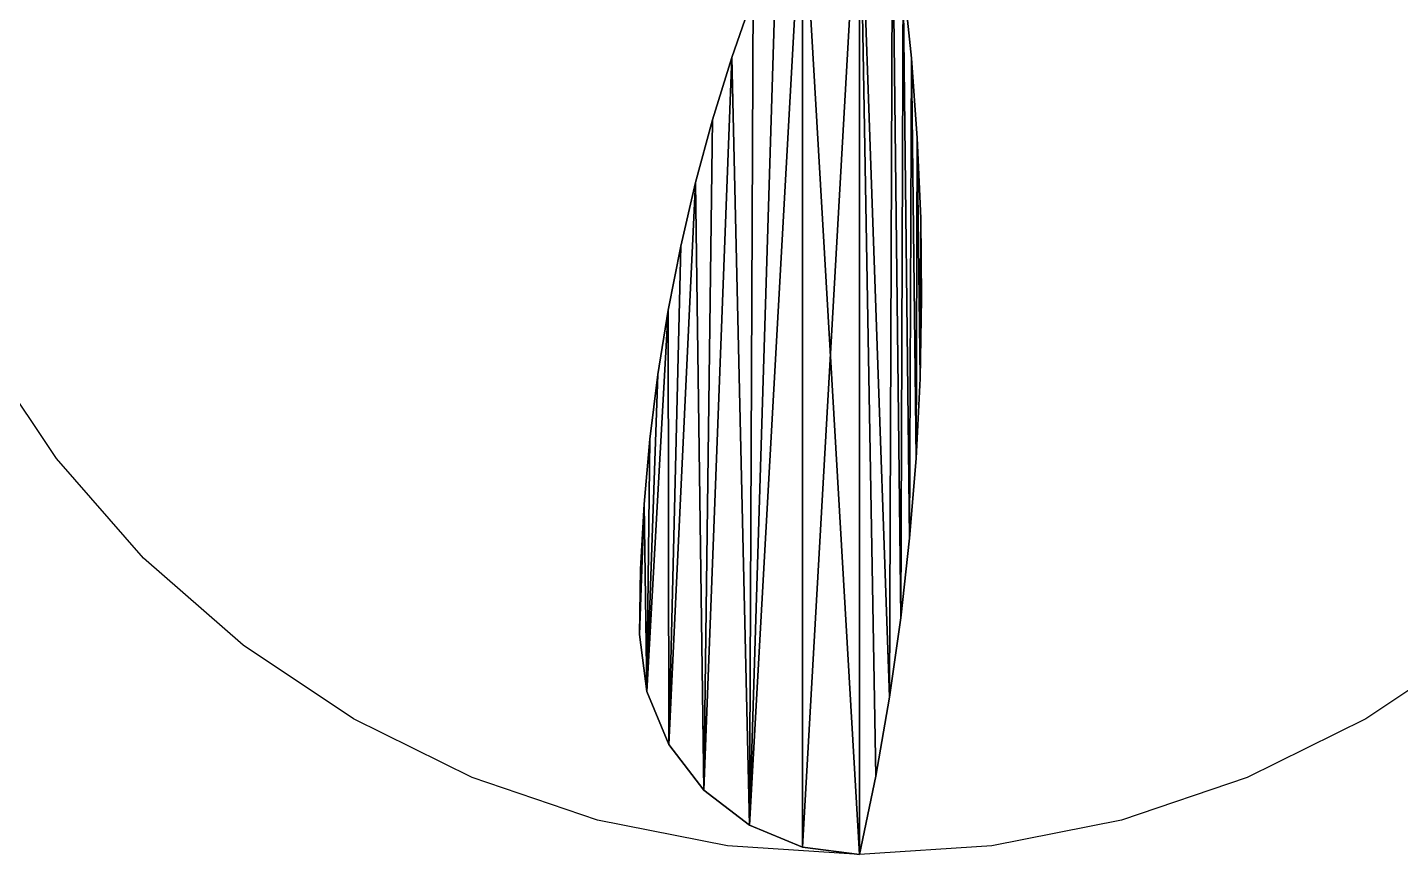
# Model space of a CAD drawing. Header units: metres. Extents: x 0 to 132, y 0 to 132.
# Drawn here: x 46.86 to 78.06, y 0 to 18.79 of the extents above; entities that cross this region are included whole.
import ezdxf

# ---------------------------------------------------------------- set-up
doc = ezdxf.new("R2010")
doc.units = ezdxf.units.M

msp = doc.modelspace()

# ---------------------------------------------------------------- linework, layer by layer
at = {"layer": 'Group#1'}
for p, q in [((47.519, 8.998, 16.8), (45.847, 11.5, 16.8)), ((47.519, 8.998, 19.8), (45.847, 11.5, 19.8)), ((49.502, 6.736, 16.8), (47.519, 8.998, 16.8)), ((49.502, 6.736, 19.8), (47.519, 8.998, 19.8)), ((51.764, 4.753, 16.8), (49.502, 6.736, 16.8)), ((51.764, 4.753, 19.8), (49.502, 6.736, 19.8)), ((54.266, 3.081, 16.8), (51.764, 4.753, 16.8)), ((54.266, 3.081, 19.8), (51.764, 4.753, 19.8)), ((79.767, 4.753, 19.8), (77.266, 3.081, 19.8)), ((79.767, 4.753, 16.8), (77.266, 3.081, 16.8)), ((56.964, 1.751, 16.8), (54.266, 3.081, 16.8)), ((56.964, 1.751, 19.8), (54.266, 3.081, 19.8)), ((77.266, 3.081, 19.8), (74.568, 1.751, 19.8)), ((77.266, 3.081, 16.8), (74.568, 1.751, 16.8)), ((59.813, 0.784, 16.8), (56.964, 1.751, 16.8)), ((59.813, 0.784, 19.8), (56.964, 1.751, 19.8)), ((74.568, 1.751, 19.8), (71.719, 0.784, 19.8)), ((74.568, 1.751, 16.8), (71.719, 0.784, 16.8)), ((62.764, 0.197, 16.8), (59.813, 0.784, 16.8)), ((62.764, 0.197, 19.8), (59.813, 0.784, 19.8)), ((71.719, 0.784, 19.8), (68.768, 0.197, 19.8)), ((71.719, 0.784, 16.8), (68.768, 0.197, 16.8)), ((65.766, 0, 16.8), (62.764, 0.197, 16.8)), ((65.766, 0, 19.8), (62.764, 0.197, 19.8)), ((68.768, 0.197, 16.8), (65.766, 0, 16.8)), ((68.768, 0.197, 19.8), (65.766, 0, 19.8))]:
    msp.add_line(p, q, dxfattribs=at)

# ---------------------------------------------------------------- meshes
at = {"layer": 'Group#89'}
mesh = msp.add_polyface(dxfattribs=at)
corners = [(67.14, 10.816, 17.8), (67.155, 14.455, 17.8), (67.175, 12.635, 17.8), (67.078, 16.273, 17.8), (67.05, 8.998, 17.8), (66.946, 18.088, 17.8), (66.903, 7.185, 17.8), (66.759, 19.898, 17.8), (66.702, 5.376, 17.8), (66.516, 21.701, 17.8), (66.445, 3.575, 17.8), (65.766, 23, 17.8), (66.133, 1.782, 17.8), (65.766, 0, 17.8), (64.472, 0.17, 17.8), (64.467, 22.25, 17.8), (63.266, 0.67, 17.8), (63.883, 20.889, 17.8), (63.348, 19.508, 17.8), (62.861, 18.109, 17.8), (62.23, 1.464, 17.8), (62.424, 16.693, 17.8), (62.038, 15.264, 17.8), (61.436, 2.5, 17.8), (61.702, 13.821, 17.8), (61.416, 12.368, 17.8), (60.936, 3.706, 17.8), (61.183, 10.905, 17.8), (61.001, 9.435, 17.8), (60.87, 7.96, 17.8), (60.766, 5, 17.8), (60.792, 6.481, 17.8)]
mesh.append_faces([[corners[k] for k in face] for face in [(0, 1, 2), (29, 30, 31)]], dxfattribs={"vtx0": -1})
mesh.append_faces([[corners[k] for k in face] for face in [(1, 0, 3), (3, 4, 5), (5, 6, 7), (7, 8, 9), (9, 10, 11), (11, 14, 15), (15, 16, 17), (17, 16, 18), (18, 16, 19), (19, 20, 21), (21, 20, 22), (22, 23, 24), (24, 23, 25), (25, 26, 27), (27, 26, 28), (28, 26, 29)]], dxfattribs={"vtx0": -1, "vtx1": -1})
mesh.append_faces([[corners[k] for k in face] for face in [(3, 0, 4), (5, 4, 6), (7, 6, 8), (9, 8, 10), (11, 10, 12), (11, 12, 13), (11, 13, 14), (15, 14, 16), (19, 16, 20), (22, 20, 23), (25, 23, 26), (29, 26, 30)]], dxfattribs={"vtx0": -1, "vtx2": -1})
mesh = msp.add_polyface(dxfattribs=at)
corners = [(64.467, 22.25, 18.8), (65.766, 0, 18.8), (65.766, 23, 18.8), (64.472, 0.17, 18.8), (63.266, 0.67, 18.8), (63.883, 20.889, 18.8), (63.348, 19.508, 18.8), (62.861, 18.109, 18.8), (62.23, 1.464, 18.8), (62.424, 16.693, 18.8), (62.038, 15.264, 18.8), (61.436, 2.5, 18.8), (61.702, 13.821, 18.8), (61.416, 12.368, 18.8), (60.936, 3.706, 18.8), (61.183, 10.905, 18.8), (61.001, 9.435, 18.8), (60.87, 7.96, 18.8), (60.766, 5, 18.8), (60.792, 6.481, 18.8)]
mesh.append_faces([[corners[k] for k in face] for face in [(0, 1, 2), (18, 17, 19)]], dxfattribs={"vtx0": -1})
mesh.append_faces([[corners[k] for k in face] for face in [(1, 0, 3), (3, 0, 4), (4, 7, 8), (8, 10, 11), (11, 13, 14), (14, 17, 18)]], dxfattribs={"vtx0": -1, "vtx1": -1})
mesh.append_faces([[corners[k] for k in face] for face in [(4, 0, 5), (4, 5, 6), (4, 6, 7), (8, 7, 9), (8, 9, 10), (11, 10, 12), (11, 12, 13), (14, 13, 15), (14, 15, 16), (14, 16, 17)]], dxfattribs={"vtx0": -1, "vtx2": -1})
mesh = msp.add_polyface(dxfattribs=at)
corners = [(67.155, 14.455, 18.8), (67.14, 10.816, 18.8), (67.175, 12.635, 18.8), (67.078, 16.273, 18.8), (67.05, 8.998, 18.8), (66.946, 18.088, 18.8), (66.903, 7.185, 18.8), (66.759, 19.898, 18.8), (66.702, 5.376, 18.8), (66.516, 21.701, 18.8), (66.445, 3.575, 18.8), (65.766, 23, 18.8), (66.133, 1.782, 18.8), (65.766, 0, 18.8)]
mesh.append_faces([[corners[k] for k in face] for face in [(0, 1, 2), (12, 11, 13)]], dxfattribs={"vtx0": -1})
mesh.append_faces([[corners[k] for k in face] for face in [(1, 3, 4), (4, 5, 6), (6, 7, 8), (8, 9, 10), (10, 11, 12)]], dxfattribs={"vtx0": -1, "vtx1": -1})
mesh.append_faces([[corners[k] for k in face] for face in [(1, 0, 3), (4, 3, 5), (6, 5, 7), (8, 7, 9), (10, 9, 11)]], dxfattribs={"vtx0": -1, "vtx2": -1})
mesh = msp.add_polyface(dxfattribs=at)
corners = [(66.946, 18.088, 18.8), (66.759, 19.898, 17.8), (66.759, 19.898, 18.8), (66.946, 18.088, 17.8)]
mesh.append_faces([[corners[k] for k in face] for face in [(0, 1, 2), (1, 0, 3)]], dxfattribs={"vtx0": -1})
mesh = msp.add_polyface(dxfattribs=at)
corners = [(62.861, 18.109, 17.8), (63.348, 19.508, 18.8), (63.348, 19.508, 17.8), (62.861, 18.109, 18.8)]
mesh.append_faces([[corners[k] for k in face] for face in [(0, 1, 2), (1, 0, 3)]], dxfattribs={"vtx0": -1})
mesh = msp.add_polyface(dxfattribs=at)
corners = [(62.424, 16.693, 17.8), (62.861, 18.109, 18.8), (62.861, 18.109, 17.8), (62.424, 16.693, 18.8)]
mesh.append_faces([[corners[k] for k in face] for face in [(0, 1, 2), (1, 0, 3)]], dxfattribs={"vtx0": -1})
mesh = msp.add_polyface(dxfattribs=at)
corners = [(67.078, 16.273, 18.8), (66.946, 18.088, 17.8), (66.946, 18.088, 18.8), (67.078, 16.273, 17.8)]
mesh.append_faces([[corners[k] for k in face] for face in [(0, 1, 2), (1, 0, 3)]], dxfattribs={"vtx0": -1})
mesh = msp.add_polyface(dxfattribs=at)
corners = [(62.038, 15.264, 17.8), (62.424, 16.693, 18.8), (62.424, 16.693, 17.8), (62.038, 15.264, 18.8)]
mesh.append_faces([[corners[k] for k in face] for face in [(0, 1, 2), (1, 0, 3)]], dxfattribs={"vtx0": -1})
mesh = msp.add_polyface(dxfattribs=at)
corners = [(67.155, 14.455, 18.8), (67.078, 16.273, 17.8), (67.078, 16.273, 18.8), (67.155, 14.455, 17.8)]
mesh.append_faces([[corners[k] for k in face] for face in [(0, 1, 2), (1, 0, 3)]], dxfattribs={"vtx0": -1})
mesh = msp.add_polyface(dxfattribs=at)
corners = [(61.702, 13.821, 17.8), (62.038, 15.264, 18.8), (62.038, 15.264, 17.8), (61.702, 13.821, 18.8)]
mesh.append_faces([[corners[k] for k in face] for face in [(0, 1, 2), (1, 0, 3)]], dxfattribs={"vtx0": -1})
mesh = msp.add_polyface(dxfattribs=at)
corners = [(67.175, 12.635, 18.8), (67.155, 14.455, 17.8), (67.155, 14.455, 18.8), (67.175, 12.635, 17.8)]
mesh.append_faces([[corners[k] for k in face] for face in [(0, 1, 2), (1, 0, 3)]], dxfattribs={"vtx0": -1})
mesh = msp.add_polyface(dxfattribs=at)
corners = [(61.416, 12.368, 17.8), (61.702, 13.821, 18.8), (61.702, 13.821, 17.8), (61.416, 12.368, 18.8)]
mesh.append_faces([[corners[k] for k in face] for face in [(0, 1, 2), (1, 0, 3)]], dxfattribs={"vtx0": -1})
mesh = msp.add_polyface(dxfattribs=at)
corners = [(67.14, 10.816, 18.8), (67.175, 12.635, 17.8), (67.175, 12.635, 18.8), (67.14, 10.816, 17.8)]
mesh.append_faces([[corners[k] for k in face] for face in [(0, 1, 2), (1, 0, 3)]], dxfattribs={"vtx0": -1})
mesh = msp.add_polyface(dxfattribs=at)
corners = [(61.183, 10.905, 17.8), (61.416, 12.368, 18.8), (61.416, 12.368, 17.8), (61.183, 10.905, 18.8)]
mesh.append_faces([[corners[k] for k in face] for face in [(0, 1, 2), (1, 0, 3)]], dxfattribs={"vtx0": -1})
mesh = msp.add_polyface(dxfattribs=at)
corners = [(61.001, 9.435, 17.8), (61.183, 10.905, 18.8), (61.183, 10.905, 17.8), (61.001, 9.435, 18.8)]
mesh.append_faces([[corners[k] for k in face] for face in [(0, 1, 2), (1, 0, 3)]], dxfattribs={"vtx0": -1})
mesh = msp.add_polyface(dxfattribs=at)
corners = [(67.05, 8.998, 18.8), (67.14, 10.816, 17.8), (67.14, 10.816, 18.8), (67.05, 8.998, 17.8)]
mesh.append_faces([[corners[k] for k in face] for face in [(0, 1, 2), (1, 0, 3)]], dxfattribs={"vtx0": -1})
mesh = msp.add_polyface(dxfattribs=at)
corners = [(60.87, 7.96, 17.8), (61.001, 9.435, 18.8), (61.001, 9.435, 17.8), (60.87, 7.96, 18.8)]
mesh.append_faces([[corners[k] for k in face] for face in [(0, 1, 2), (1, 0, 3)]], dxfattribs={"vtx0": -1})
mesh = msp.add_polyface(dxfattribs=at)
corners = [(66.903, 7.185, 18.8), (67.05, 8.998, 17.8), (67.05, 8.998, 18.8), (66.903, 7.185, 17.8)]
mesh.append_faces([[corners[k] for k in face] for face in [(0, 1, 2), (1, 0, 3)]], dxfattribs={"vtx0": -1})
mesh = msp.add_polyface(dxfattribs=at)
corners = [(60.792, 6.481, 17.8), (60.87, 7.96, 18.8), (60.87, 7.96, 17.8), (60.792, 6.481, 18.8)]
mesh.append_faces([[corners[k] for k in face] for face in [(0, 1, 2), (1, 0, 3)]], dxfattribs={"vtx0": -1})
mesh = msp.add_polyface(dxfattribs=at)
corners = [(66.702, 5.376, 18.8), (66.903, 7.185, 17.8), (66.903, 7.185, 18.8), (66.702, 5.376, 17.8)]
mesh.append_faces([[corners[k] for k in face] for face in [(0, 1, 2), (1, 0, 3)]], dxfattribs={"vtx0": -1})
mesh = msp.add_polyface(dxfattribs=at)
corners = [(60.766, 5, 17.8), (60.792, 6.481, 18.8), (60.792, 6.481, 17.8), (60.766, 5, 18.8)]
mesh.append_faces([[corners[k] for k in face] for face in [(0, 1, 2), (1, 0, 3)]], dxfattribs={"vtx0": -1})
mesh = msp.add_polyface(dxfattribs=at)
corners = [(66.445, 3.575, 18.8), (66.702, 5.376, 17.8), (66.702, 5.376, 18.8), (66.445, 3.575, 17.8)]
mesh.append_faces([[corners[k] for k in face] for face in [(0, 1, 2), (1, 0, 3)]], dxfattribs={"vtx0": -1})
mesh = msp.add_polyface(dxfattribs=at)
corners = [(60.936, 3.706, 17.8), (60.766, 5, 18.8), (60.766, 5, 17.8), (60.936, 3.706, 18.8)]
mesh.append_faces([[corners[k] for k in face] for face in [(0, 1, 2), (1, 0, 3)]], dxfattribs={"vtx0": -1})
mesh = msp.add_polyface(dxfattribs=at)
corners = [(61.436, 2.5, 17.8), (60.936, 3.706, 18.8), (60.936, 3.706, 17.8), (61.436, 2.5, 18.8)]
mesh.append_faces([[corners[k] for k in face] for face in [(0, 1, 2), (1, 0, 3)]], dxfattribs={"vtx0": -1})
mesh = msp.add_polyface(dxfattribs=at)
corners = [(66.133, 1.782, 18.8), (66.445, 3.575, 17.8), (66.445, 3.575, 18.8), (66.133, 1.782, 17.8)]
mesh.append_faces([[corners[k] for k in face] for face in [(0, 1, 2), (1, 0, 3)]], dxfattribs={"vtx0": -1})
mesh = msp.add_polyface(dxfattribs=at)
corners = [(62.23, 1.464, 17.8), (61.436, 2.5, 18.8), (61.436, 2.5, 17.8), (62.23, 1.464, 18.8)]
mesh.append_faces([[corners[k] for k in face] for face in [(0, 1, 2), (1, 0, 3)]], dxfattribs={"vtx0": -1})
mesh = msp.add_polyface(dxfattribs=at)
corners = [(65.766, 0, 18.8), (66.133, 1.782, 17.8), (66.133, 1.782, 18.8), (65.766, 0, 17.8)]
mesh.append_faces([[corners[k] for k in face] for face in [(0, 1, 2), (1, 0, 3)]], dxfattribs={"vtx0": -1})
mesh = msp.add_polyface(dxfattribs=at)
corners = [(63.266, 0.67, 18.8), (62.23, 1.464, 17.8), (63.266, 0.67, 17.8), (62.23, 1.464, 18.8)]
mesh.append_faces([[corners[k] for k in face] for face in [(0, 1, 2), (1, 0, 3)]], dxfattribs={"vtx0": -1})
mesh = msp.add_polyface(dxfattribs=at)
corners = [(64.472, 0.17, 18.8), (63.266, 0.67, 17.8), (64.472, 0.17, 17.8), (63.266, 0.67, 18.8)]
mesh.append_faces([[corners[k] for k in face] for face in [(0, 1, 2), (1, 0, 3)]], dxfattribs={"vtx0": -1})
mesh = msp.add_polyface(dxfattribs=at)
corners = [(65.766, 0, 18.8), (64.472, 0.17, 17.8), (65.766, 0, 17.8), (64.472, 0.17, 18.8)]
mesh.append_faces([[corners[k] for k in face] for face in [(0, 1, 2), (1, 0, 3)]], dxfattribs={"vtx0": -1})

doc.saveas('drawing.dxf')
